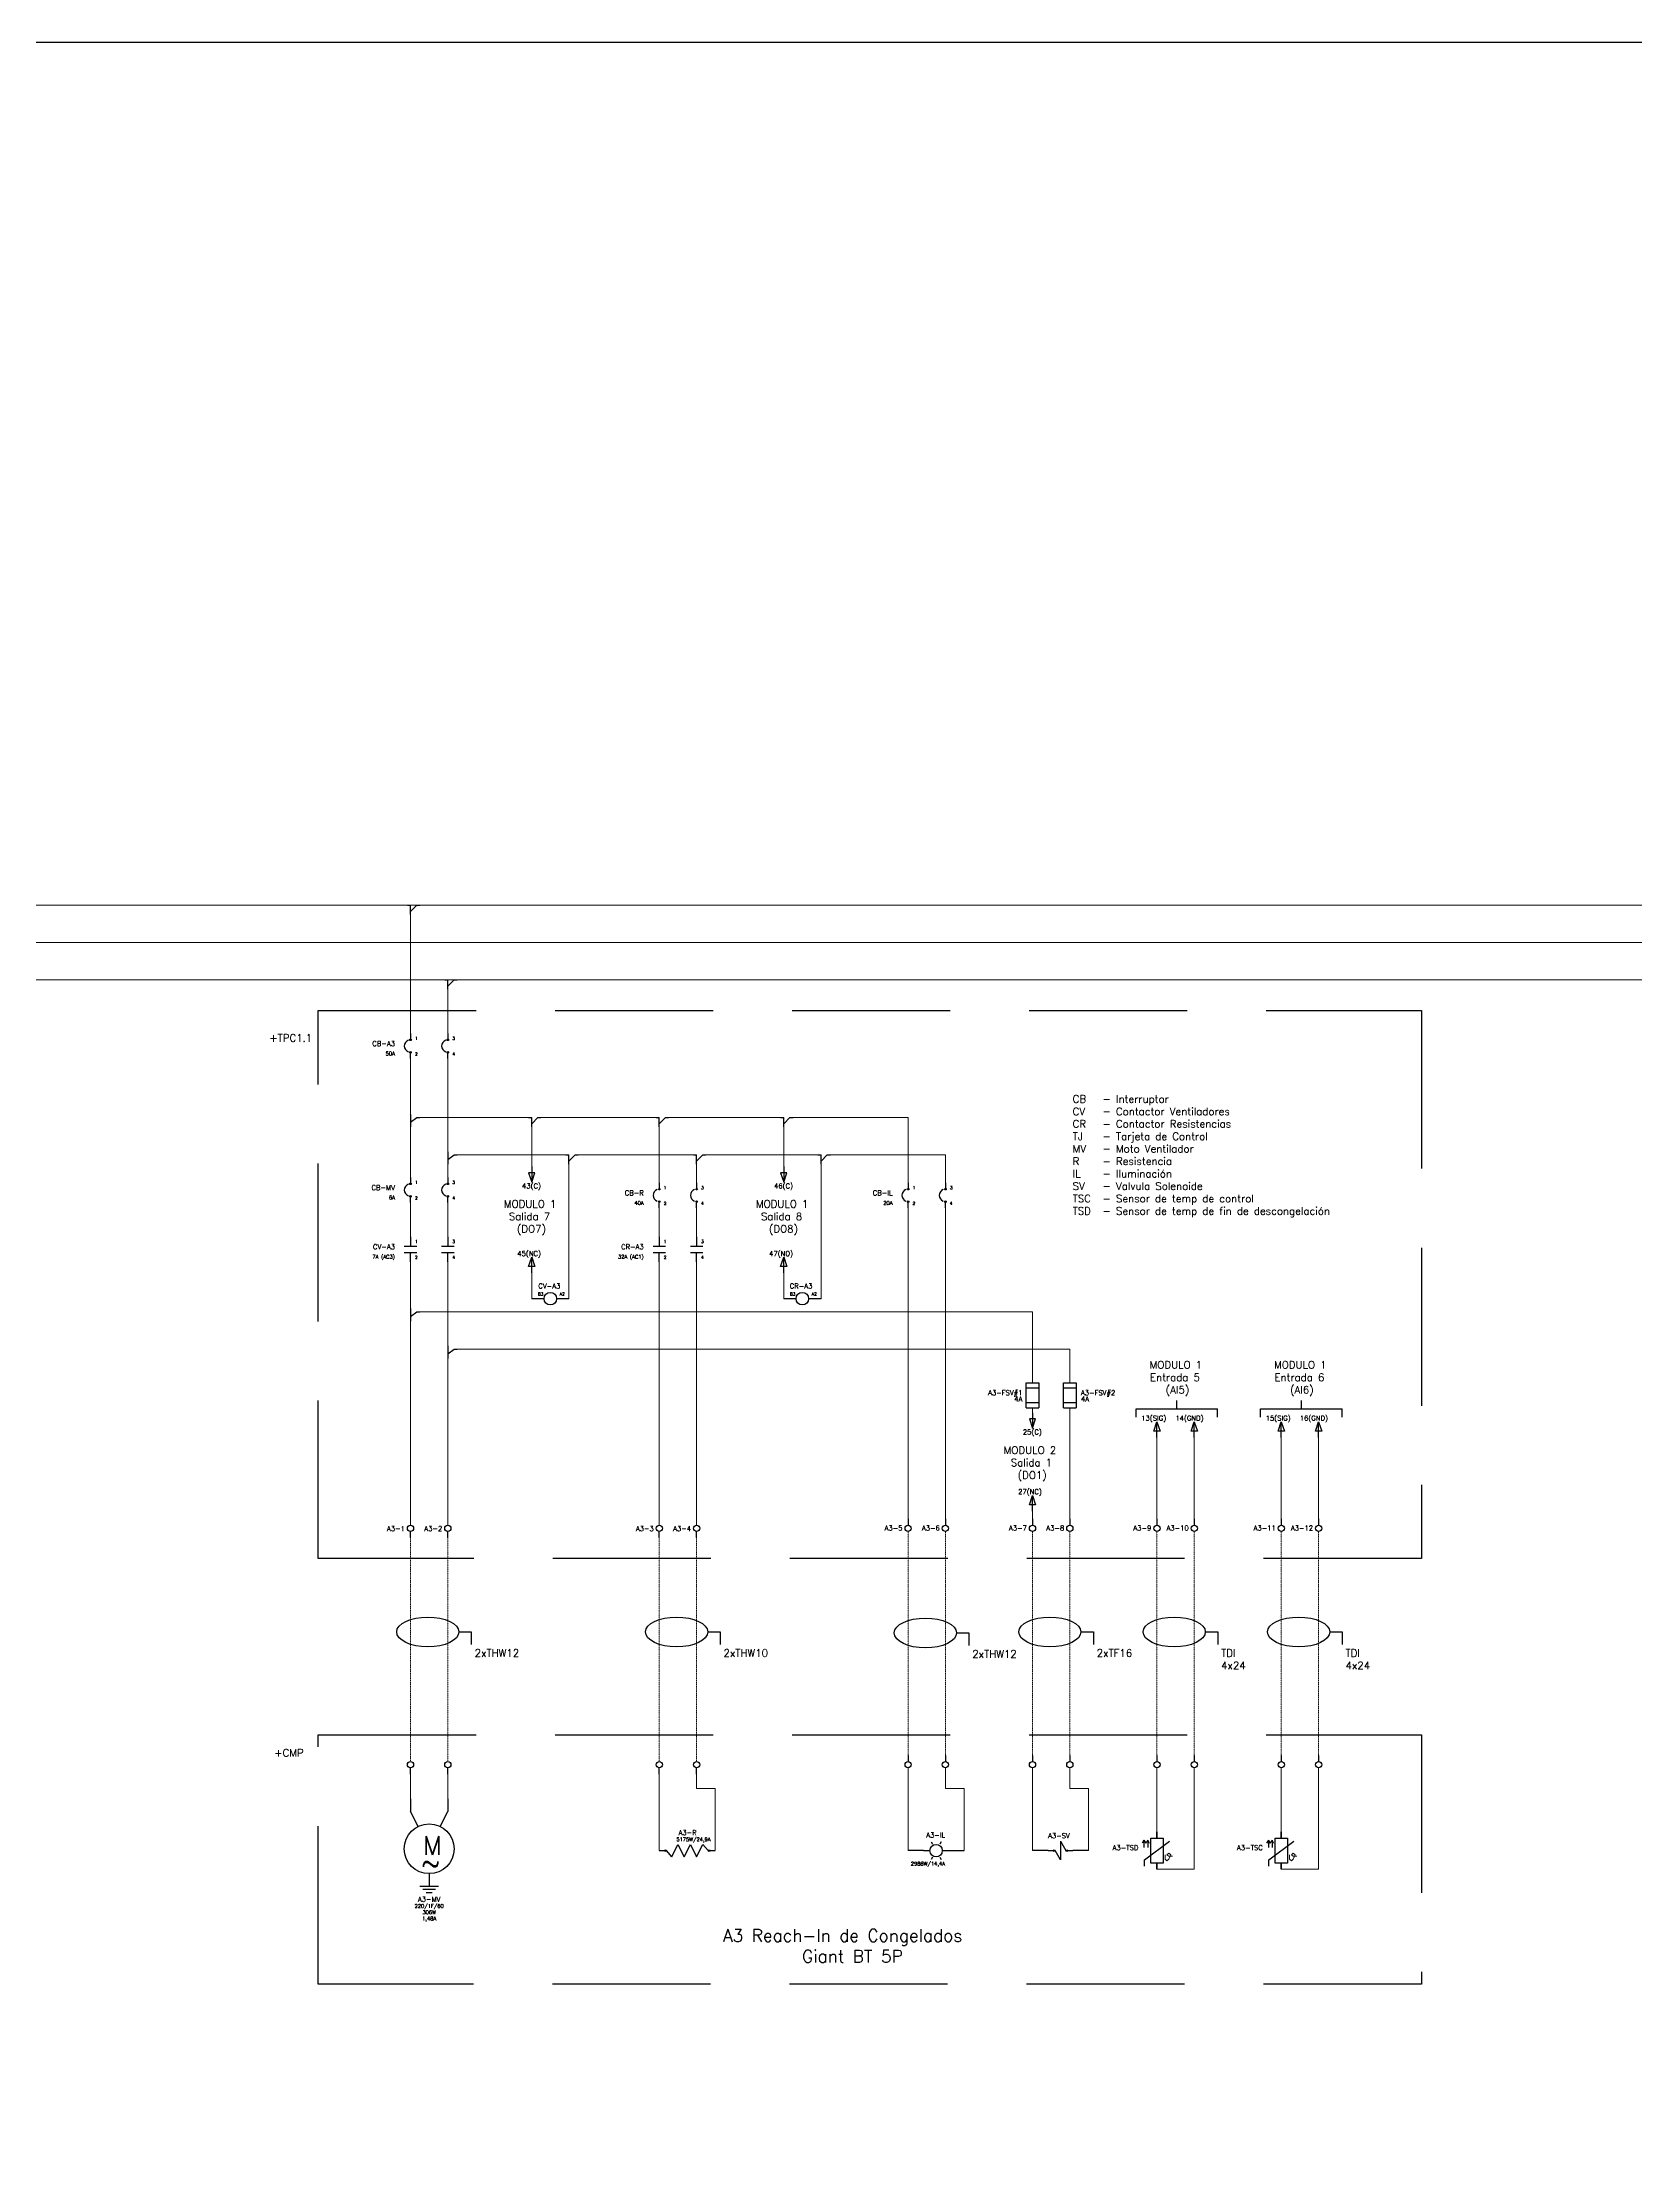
# Model space of a CAD drawing. Header units: inches. Extents: x 75782 to 87231, y -34126 to -18655.
# Drawn here: x 82986 to 84267, y -20349 to -18655 of the extents above; entities that cross this region are included whole.
import ezdxf
from ezdxf.enums import TextEntityAlignment as Align

# ---------------------------------------------------------------- set-up
doc = ezdxf.new("R2010")
doc.units = ezdxf.units.IN
doc.header["$MEASUREMENT"] = 0
doc.linetypes.add('DASHED', pattern=[19.05, 12.7, -6.35])
doc.linetypes.add('EPLANLINE7', pattern=[0])
for name, color, linetype, lineweight in [('A-Cable Belden', 9, 'Continuous', 18), ('A-Cables 220V', 6, 'Continuous', 18), ('SYMBOL', 2, 'Continuous', 25)]:
    doc.layers.add(name, color=color, linetype=linetype, lineweight=lineweight)
doc.layers.add('TEXTOS', color=7, linetype='Continuous')
doc.styles.add('Annotative', font='romans.shx')
doc.styles.get("Standard").update_dxf_attribs({"font": 'ROMANS.SHX'})

# ---------------------------------------------------------------- blocks, each defined once
blk = doc.blocks.new('derivación inferior')
for p, q in [((-2.5, 0), (0, 0)), ((0, -7.5), (0, 0)), ((0, -5), (5, 0)), ((5, 0), (7.5, 0))]:
    blk.add_line(p, q)
blk = doc.blocks.new('2F Breaker')
for p, q in [((0, 0), (0, -4.3)), ((30, 0), (30, -4.3)), ((0, -20), (0, -15.7)), ((30, -20), (30, -15.7))]:
    blk.add_line(p, q)
for centre in [(0, -5), (0, -15), (30, -5), (30, -15)]:
    blk.add_circle(centre, 0.653)
for centre in [(0, -10), (30, -10)]:
    blk.add_arc(centre, 5, 110, 250)
for s, p in [('2', (3.6, -17.7)), ('1', (3.6, -5)), ('3', (33.6, -5)), ('4', (33.6, -17.7))]:
    blk.add_text(s, height=2.5).set_placement(p)
at = {"flags": 4}
for tag, height, p in [('FEATURES', 3, (-12.5, -17.5)), ('NAME', 4, (-12.5, -10))]:
    blk.add_attdef(tag, text='', height=height, dxfattribs=at).set_placement(p, align=Align.RIGHT)
blk = doc.blocks.new('CONT 2F')
for p, q in [((33337.3, 23395.8), (33337.3, 23388.3)), ((33367.3, 23395.8), (33367.3, 23388.3)), ((33332.3, 23388.3), (33342.3, 23388.3)), ((33332.3, 23383.3), (33342.3, 23383.3)), ((33337.3, 23375.8), (33337.3, 23383.3)), ((33362.3, 23388.3), (33372.3, 23388.3)), ((33362.3, 23383.3), (33372.3, 23383.3)), ((33367.3, 23375.8), (33367.3, 23383.3))]:
    blk.add_line(p, q)
for s, p in [('1', (33340.9, 23390.8)), ('3', (33370.9, 23390.8)), ('2', (33340.9, 23378.1)), ('4', (33370.9, 23378.1))]:
    blk.add_text(s, height=2.5).set_placement(p)
at = {"flags": 4}
for tag, height, p in [('NAME', 4, (33324.8, 23385.8)), ('FEATURES', 3, (33324.8, 23378.3))]:
    blk.add_attdef(tag, text='', height=height, dxfattribs=at).set_placement(p, align=Align.RIGHT)
blk = doc.blocks.new('derivación a la derecha')
for p, q in [((0, 2.5), (0, -7.5)), ((0, -3.75), (5, 0)), ((5, 0), (7.5, 0))]:
    blk.add_line(p, q)
blk = doc.blocks.new('Solenoid Coil')
for p, q in [((0, 0), (4.3, 0)), ((10, -7.5), (5.7, 0)), ((10, 7.5), (10, -7.5)), ((10, 7.5), (14.3, 0)), ((15.7, 0), (20, 0))]:
    blk.add_line(p, q)
for centre in [(5, 0), (15, 0)]:
    blk.add_circle(centre, 0.704)
at = {"flags": 4}
for tag, height, p in [('NAME', 4, (17.5, 10)), ('PAGE', 3, (15, -17.5))]:
    blk.add_attdef(tag, text='', height=height, dxfattribs=at).set_placement(p, align=Align.RIGHT)
blk = doc.blocks.new('Temperature sensor')
for p, q in [((-10, -22.5), (10, -7.5)), ((-10, -27.5), (-10, -22.5))]:
    blk.add_line(p, q)
for points in [[(0, 0), (0, 0), (0, -5), (0, -5)], [(-5, -5), (5, -5), (5, -25), (-5, -25)], [(0, -30), (0, -30), (0, -25), (0, -25)]]:
    blk.add_lwpolyline(points, close=True)
at = {"layer": 'SYMBOL', "color": 0, "linetype": 'EPLANLINE7', "lineweight": 25}
for p, q in [((-10.4, -6.5), (-11.9, -8.9)), ((-10.4, -6.5), (-10.4, -12.5)), ((-10.4, -6.5), (-8.9, -8.9)), ((-7.4, -6.5), (-7.4, -12.5))]:
    blk.add_line(p, q, dxfattribs=at)
at = {"layer": 'SYMBOL', "color": 0, "linetype": 'EPLANLINE7', "lineweight": 13}
for p, q in [((-7.4, -6.5), (-8.9, -8.9)), ((-7.4, -6.5), (-5.9, -8.9)), ((-7.4, -12.5), (-7.4, -12.5)), ((-7.4, -12.5), (-7.4, -12.5)), ((6.6, -18.3), (6.6, -21.9)), ((6.6, -21.9), (8.1, -23.1)), ((9.6, -17.1), (8.1, -18.3)), ((8.1, -18.3), (9.6, -19.5)), ((8.1, -23.1), (9.6, -21.9)), ((11.1, -18.3), (9.6, -17.1)), ((9.6, -21.9), (11.1, -18.3)), ((9.6, -19.5), (12.6, -19.5))]:
    blk.add_line(p, q, dxfattribs=at)
at = {"flags": 4}
blk.add_attdef('NAME', text='', height=4, dxfattribs=at).set_placement((-14.8, -14.6), align=Align.RIGHT)
blk = doc.blocks.new('Arrow-down')
for p, q in [((0, 0), (0, -12.5)), ((2.5, -5), (-2.5, -5)), ((-2.5, -5), (0, -12.5)), ((0, -12.5), (2.5, -5))]:
    blk.add_line(p, q)
at = {"flags": 4}
blk.add_attdef('NAME', text='', height=4, dxfattribs=at).set_placement((7.5, -17.5), align=Align.RIGHT)
blk = doc.blocks.new('Arrow-up')
for p, q in [((-2.5, 5), (0, 12.5)), ((2.5, 5), (-2.5, 5)), ((0, 0), (0, 12.5)), ((0, 12.5), (2.5, 5))]:
    blk.add_line(p, q)
at = {"flags": 4}
blk.add_attdef('NAME', text='', height=4, dxfattribs=at).set_placement((7.5, 13.5), align=Align.RIGHT)
blk = doc.blocks.new('Relay Coil')
for p, q in [((5, 0), (0, 0)), ((20, 0), (15, 0))]:
    blk.add_line(p, q)
blk.add_circle((10, 0), 5)
for s, p in [('B3', (0, 2.5)), ('A2', (17.5, 2.5))]:
    blk.add_text(s, height=2.5).set_placement(p)
at = {"flags": 4}
for tag, height, p in [('NAME', 4, (18.1, 8.2)), ('INTENSIDAD', 3, (21, -10)), ('PAGE', 3, (20.6, -15.1))]:
    blk.add_attdef(tag, text='', height=height, dxfattribs=at).set_placement(p, align=Align.RIGHT)
blk = doc.blocks.new('2F motor')
for p, q in [((0, 0), (0, -10)), ((30, 0), (30, -10)), ((6.1, -22.1), (0, -10)), ((23.9, -22.1), (30, -10)), ((15, -60), (15, -70)), ((7.5, -70), (22.5, -70)), ((10, -72.5), (20, -72.5)), ((12.5, -75), (17.5, -75))]:
    blk.add_line(p, q)
blk.add_circle((15, -40), 20)
blk.add_text('M', height=15).set_placement((10, -45))
at = {"insert": (8.6, -43.8), "char_height": 15, "width": 78.304, "attachment_point": 1}
blk.add_mtext('{\\Fsimplex|c0;~}', dxfattribs=at)
at = {"flags": 4}
for tag, height, p in [('VOLTAJE', 3, (15, -87.5)), ('NAME', 4, (15, -82.5)), ('CURRENT', 3, (15, -97.5)), ('HP', 3, (15, -92.5))]:
    blk.add_attdef(tag, text='', height=height, dxfattribs=at).set_placement(p, align=Align.CENTER)
blk = doc.blocks.new('Heater')
for p, q in [((0, 0), (4.3, 0)), ((10, -5), (5.7, 0)), ((10, -5), (15, 5)), ((15, 5), (20, -5)), ((20, -5), (25, 5)), ((25, 5), (30, -5)), ((30, -5), (35, 5)), ((35, 5), (39.3, 0)), ((40.7, 0), (45, 0))]:
    blk.add_line(p, q)
for centre in [(5, 0), (40, 0)]:
    blk.add_circle(centre, 0.704)
at = {"flags": 4}
for tag, height, p in [('NAME', 4, (30, 12.5)), ('DATA', 3, (27.5, 7.5))]:
    blk.add_attdef(tag, text='', height=height, dxfattribs=at).set_placement(p, align=Align.RIGHT)
blk = doc.blocks.new('Fusible')
at = {"color": 0, "ltscale": 0.1}
for p, q in [((45791, 2917.9), (45791, 2937.9)), ((45791, 2937.9), (45801, 2937.9)), ((45791, 2933.9), (45801, 2933.9)), ((45801, 2937.9), (45801, 2917.9)), ((45801, 2921.9), (45791, 2921.9)), ((45791, 2917.9), (45801, 2917.9))]:
    blk.add_line(p, q, dxfattribs=at)
at = {"flags": 4}
for p in [(45787.9, 2927.9), (45787.9, 2922.9)]:
    blk.add_attdef('NAME', text='', height=4, dxfattribs=at).set_placement(p, align=Align.RIGHT)
blk = doc.blocks.new('fusible1')
at = {"color": 0, "ltscale": 0.1}
for p, q in [((45821, 2917.9), (45821, 2937.9)), ((45821, 2937.9), (45831, 2937.9)), ((45821, 2933.9), (45831, 2933.9)), ((45831, 2937.9), (45831, 2917.9)), ((45831, 2921.9), (45821, 2921.9)), ((45821, 2917.9), (45831, 2917.9))]:
    blk.add_line(p, q, dxfattribs=at)
at = {"flags": 4}
for p in [(45834.9, 2927.9), (45834.9, 2922.9)]:
    blk.add_attdef('NAME', p, '', height=4, dxfattribs=at)
blk = doc.blocks.new('Pilot Light')
for p, q in [((-10, 0), (-5, 0)), ((-4.1, 7.1), (-3, 5.2)), ((4.1, 7.1), (3, 5.2)), ((5, 0), (10, 0)), ((-3, -5.2), (-4.1, -7.1)), ((3, -5.2), (4.1, -7.1))]:
    blk.add_line(p, q)
blk.add_circle((0, 0), 5)
at = {"flags": 4}
for tag, height, p in [('NAME', 4, (7.4, 10.4)), ('COLOR', 3, (7.2, -12.1))]:
    blk.add_attdef(tag, text='', height=height, dxfattribs=at).set_placement(p, align=Align.RIGHT)
blk = doc.blocks.new('Borne - abajo')
blk.add_line((0, 0), (0, 5))
blk.add_circle((0, 7.5), 2.5)
at = {"flags": 4}
blk.add_attdef('NAME', text='', height=4, dxfattribs=at).set_placement((-4.4, 5.3), align=Align.RIGHT)
blk.add_attdef('#', (4.6, 5.9), '', height=3, dxfattribs=at)
blk = doc.blocks.new('Borne - arriba')
blk.add_line((0, 0), (0, -5))
blk.add_circle((0, -7.5), 2.5)
at = {"flags": 4}
blk.add_attdef('NAME', text='', height=4, dxfattribs=at).set_placement((-4.4, -9.3), align=Align.RIGHT)
blk.add_attdef('#', (4.6, -8.9), '', height=3, dxfattribs=at)

msp = doc.modelspace()

# ---------------------------------------------------------------- linework, layer by layer
for p, q in [((83384.6, -19664.9), (83379.6, -19664.9)), ((83409.6, -19664.9), (83404.6, -19664.9)), ((83587.2, -19664.9), (83582.2, -19664.9)), ((83612.2, -19664.9), (83607.2, -19664.9)), ((83682.2, -20031.9), (83682.2, -20036.9)), ((83712.2, -20031.9), (83712.2, -20036.9)), ((83782.2, -20031.9), (83782.2, -20036.9)), ((83812.2, -20031.9), (83812.2, -20036.9)), ((83882.2, -20031.9), (83882.2, -20036.9)), ((83912.2, -20031.9), (83912.2, -20036.9)), ((83982.2, -20031.9), (83982.2, -20036.9)), ((84012.2, -20031.9), (84012.2, -20036.9)), ((83282.2, -20046.9), (83282.2, -20041.9)), ((83312.2, -20046.9), (83312.2, -20041.9)), ((83482.2, -20046.9), (83482.2, -20041.9)), ((83512.2, -20046.9), (83512.2, -20041.9)), ((83694.7, -20108.4), (83682.2, -20108.4)), ((83714.7, -20108.4), (83727.2, -20108.4)), ((83794.7, -20108.4), (83782.2, -20108.4)), ((83827.2, -20108.4), (83814.7, -20108.4))]:
    msp.add_line(p, q)
at = {"ltscale": 0.1}
for p, q in [((83898.3, -19753.5), (83898.3, -19746.7)), ((83998.3, -19753.5), (83998.3, -19746.7)), ((83865.5, -19760.2), (83865.5, -19753.5)), ((83865.5, -19753.5), (83931, -19753.5)), ((83931, -19760.2), (83931, -19753.5)), ((83965.5, -19760.2), (83965.5, -19753.5)), ((83965.5, -19753.5), (84031, -19753.5)), ((84031, -19760.2), (84031, -19753.5)), ((83321.1, -19932.7), (83331.1, -19932.7)), ((83331.1, -19932.7), (83331.1, -19942.7)), ((83521.1, -19932.7), (83531.1, -19932.7)), ((83531.1, -19932.7), (83531.1, -19942.7)), ((83721.1, -19933.5), (83731.1, -19933.5)), ((83731.1, -19933.5), (83731.1, -19943.5)), ((83821.1, -19932.7), (83831.1, -19932.7)), ((83831.1, -19932.7), (83831.1, -19942.7)), ((83921.1, -19932.7), (83931.1, -19932.7)), ((83931.1, -19932.7), (83931.1, -19942.7)), ((84021.1, -19932.7), (84031.1, -19932.7)), ((84031.1, -19932.7), (84031.1, -19942.7))]:
    msp.add_line(p, q, dxfattribs=at)
msp.add_lwpolyline([(75782.1, -18655.2), (87231.1, -18655.2), (87231.1, -24628.5), (75782.1, -24628.5)], close=True, dxfattribs=at)
msp.add_lwpolyline([(75782.1, -18655.2), (87231.1, -18655.2), (87231.1, -24628.5), (75782.1, -24628.5)], close=True, dxfattribs=at)
at = {"linetype": 'DASHED', "ltscale": 10}
for points in [[(83208.1, -19433.4), (84095, -19433.4), (84095, -19873.7), (83208.1, -19873.7)], [(83207.9, -20015.3), (84094.8, -20015.3), (84094.8, -20215.6), (83207.9, -20215.6)]]:
    msp.add_lwpolyline(points, close=True, dxfattribs=at)
for centre in [(83282.2, -20039.4), (83312.2, -20039.4), (83482.2, -20039.4), (83512.2, -20039.4), (83682.2, -20039.4), (83712.2, -20039.4), (83782.2, -20039.4), (83812.2, -20039.4), (83882.2, -20039.4), (83912.2, -20039.4), (83982.2, -20039.4), (84012.2, -20039.4)]:
    msp.add_circle(centre, 2.5)
at = {"ltscale": 0.1}
for centre in [(83296.1, -19932.7), (83496.1, -19932.7), (83696.1, -19933.5), (83796.1, -19932.7), (83896.1, -19932.7), (83996.1, -19932.7)]:
    msp.add_ellipse(centre, major_axis=(-25, 0), ratio=0.48, dxfattribs=at)
at = {"layer": 'A-Cable Belden'}
for p, q in [((83882.2, -19846.9), (83882.2, -19776.4)), ((83912.2, -19776.4), (83912.2, -19846.9)), ((83982.2, -19846.9), (83982.2, -19776.4)), ((84012.2, -19776.4), (84012.2, -19846.9)), ((83882.2, -20093.4), (83882.2, -20041.9)), ((83912.2, -20041.9), (83912.2, -20123.4)), ((83982.2, -20095.9), (83982.2, -20041.9)), ((84012.2, -20041.9), (84012.2, -20123.4)), ((83912.2, -20123.4), (83882.2, -20123.4)), ((84012.2, -20123.4), (83982.2, -20123.4))]:
    msp.add_line(p, q, dxfattribs=at)
at = {"layer": 'A-Cable Belden', "linetype": 'DASHED', "ltscale": 0.01}
for p, q in [((83882.2, -19851.9), (83882.2, -20031.9)), ((83912.2, -19851.9), (83912.2, -20031.9)), ((83982.2, -19851.9), (83982.2, -20031.9)), ((84012.2, -19851.9), (84012.2, -20031.9))]:
    msp.add_line(p, q, dxfattribs=at)
at = {"layer": 'A-Cables 220V'}
for p, q in [((79583.7, -19348.8), (86791.7, -19348.8)), ((83282.2, -19451.9), (83282.2, -19351.8)), ((79613.7, -19378.8), (86791.7, -19378.8)), ((79643.7, -19408.8), (86791.7, -19408.8)), ((83312.2, -19451.9), (83312.2, -19408.8)), ((83282.2, -19471.9), (83282.2, -19567.6)), ((83312.2, -19471.9), (83312.2, -19571.9)), ((83289.7, -19519.4), (83377.1, -19519.4)), ((83379.6, -19526.9), (83379.6, -19558.8)), ((83387.1, -19519.4), (83479.7, -19519.4)), ((83482.2, -19571.9), (83482.2, -19519.4)), ((83487.2, -19519.4), (83582.2, -19519.4)), ((83582.2, -19519.4), (83582.2, -19558.8)), ((83587.2, -19519.4), (83682.2, -19519.4)), ((83682.2, -19519.4), (83682.2, -19572)), ((83319.7, -19549.4), (83407.1, -19549.4)), ((83409.6, -19556.9), (83409.6, -19664.9)), ((83417.1, -19549.4), (83509.7, -19549.4)), ((83512.2, -19571.9), (83512.2, -19549.4)), ((83517.2, -19549.4), (83612.2, -19549.4)), ((83612.2, -19556.9), (83612.2, -19664.9)), ((83617.2, -19549.4), (83712.2, -19549.4)), ((83712.2, -19549.4), (83712.2, -19571.9)), ((83282.2, -19587.6), (83282.2, -19615.2)), ((83312.2, -19587.6), (83312.2, -19615.2)), ((83482.2, -19591.9), (83482.2, -19615.2)), ((83512.2, -19591.9), (83512.2, -19615.2)), ((83682.2, -19591.9), (83682.2, -19846.9)), ((83712.2, -19591.9), (83712.2, -19846.9)), ((83282.2, -19635.2), (83282.2, -19738.2)), ((83312.2, -19635.2), (83312.2, -19738.2)), ((83379.6, -19644.1), (83379.6, -19664.9)), ((83482.2, -19635.2), (83482.2, -19846.9)), ((83512.2, -19635.2), (83512.2, -19846.9)), ((83582.2, -19644.1), (83582.2, -19664.9)), ((83289.7, -19675.4), (83782.2, -19675.4)), ((83782.2, -19675.4), (83782.2, -19732.5)), ((83319.7, -19705.4), (83812.2, -19705.4)), ((83812.2, -19705.4), (83812.2, -19732.5)), ((83282.2, -19738.2), (83282.2, -19846.9)), ((83312.2, -19738.2), (83312.2, -19846.9)), ((83782.2, -19752.5), (83782.2, -19757.9)), ((83812.2, -19752.5), (83812.2, -19846.9)), ((83782.2, -19835.5), (83782.2, -19841.9)), ((83282.2, -20041.9), (83282.2, -20066.9)), ((83312.2, -20041.9), (83312.2, -20066.9)), ((83482.2, -20041.9), (83482.2, -20108.4)), ((83512.2, -20041.9), (83512.2, -20058.4)), ((83682.2, -20041.9), (83682.2, -20108.4)), ((83712.2, -20041.9), (83712.2, -20058.4)), ((83782.2, -20041.9), (83782.2, -20108.4)), ((83812.2, -20041.9), (83812.2, -20058.4)), ((83527.2, -20058.4), (83512.2, -20058.4)), ((83527.2, -20108.4), (83527.2, -20058.4)), ((83727.2, -20058.4), (83712.2, -20058.4)), ((83727.2, -20108.4), (83727.2, -20058.4)), ((83827.2, -20058.4), (83812.2, -20058.4)), ((83827.2, -20108.4), (83827.2, -20058.4))]:
    msp.add_line(p, q, dxfattribs=at)
at = {"layer": 'A-Cables 220V', "linetype": 'DASHED', "ltscale": 0.01}
for p, q in [((83782.2, -19841.9), (83782.2, -19846.9)), ((83282.2, -19851.9), (83282.2, -20036.9)), ((83312.2, -19851.9), (83312.2, -20036.9)), ((83482.2, -19851.9), (83482.2, -20036.9)), ((83512.2, -19851.9), (83512.2, -20036.9)), ((83682.2, -19851.9), (83682.2, -20031.9)), ((83712.2, -19851.9), (83712.2, -20031.9)), ((83782.2, -19851.9), (83782.2, -20031.9)), ((83812.2, -19851.9), (83812.2, -20031.9))]:
    msp.add_line(p, q, dxfattribs=at)

# ---------------------------------------------------------------- block references
for name, p in [('derivación inferior', (83282.2, -19348.8)), ('derivación inferior', (83282.2, -19348.8)), ('derivación inferior', (83312.2, -19408.8)), ('derivación inferior', (83312.2, -19408.8)), ('derivación a la derecha', (83282.2, -19519.4)), ('derivación inferior', (83379.6, -19519.4)), ('derivación inferior', (83482.2, -19519.4)), ('derivación inferior', (83582.2, -19519.4)), ('derivación a la derecha', (83312.2, -19549.4)), ('derivación inferior', (83409.6, -19549.4)), ('derivación inferior', (83512.2, -19549.4)), ('derivación inferior', (83612.2, -19549.4)), ('derivación a la derecha', (83282.2, -19675.4)), ('derivación a la derecha', (83312.2, -19705.4))]:
    msp.add_blockref(name, p)
ref = msp.add_blockref('2F Breaker', (83282.2, -19451.9))
ref.add_attrib('NAME', 'CB-A3', dxfattribs={"height": 4}).set_placement((83269.7, -19461.9), align=Align.RIGHT)
ref.add_attrib('FEATURES', '50A', dxfattribs={"height": 3}).set_placement((83269.7, -19469.4), align=Align.RIGHT)
ref = msp.add_blockref('Arrow-down', (83379.6, -19558.8))
ref.add_attrib('NAME', '43(C)', dxfattribs={"height": 4}).set_placement((83387.1, -19576.3), align=Align.RIGHT)
ref = msp.add_blockref('Arrow-down', (83582.2, -19558.8))
ref.add_attrib('NAME', '46(C)', dxfattribs={"height": 4}).set_placement((83589.7, -19576.3), align=Align.RIGHT)
ref = msp.add_blockref('2F Breaker', (83282.2, -19567.6))
ref.add_attrib('NAME', 'CB-MV', dxfattribs={"height": 4}).set_placement((83269.7, -19577.6), align=Align.RIGHT)
ref.add_attrib('FEATURES', '6A', dxfattribs={"height": 3}).set_placement((83269.7, -19585.1), align=Align.RIGHT)
ref = msp.add_blockref('2F Breaker', (83482.2, -19571.9))
ref.add_attrib('NAME', 'CB-R', dxfattribs={"height": 4}).set_placement((83469.7, -19581.9), align=Align.RIGHT)
ref.add_attrib('FEATURES', '40A', dxfattribs={"height": 3}).set_placement((83469.7, -19589.4), align=Align.RIGHT)
ref = msp.add_blockref('2F Breaker', (83682.2, -19571.9))
ref.add_attrib('NAME', 'CB-IL', dxfattribs={"height": 4}).set_placement((83669.7, -19581.9), align=Align.RIGHT)
ref.add_attrib('FEATURES', '20A', dxfattribs={"height": 3}).set_placement((83669.7, -19589.4), align=Align.RIGHT)
ref = msp.add_blockref('CONT 2F', (49944.9, -43011))
ref.add_attrib('NAME', 'CV-A3', dxfattribs={"height": 4}).set_placement((83269.7, -19625.2), align=Align.RIGHT)
ref.add_attrib('FEATURES', '7A (AC3)', dxfattribs={"height": 3}).set_placement((83269.7, -19632.7), align=Align.RIGHT)
ref = msp.add_blockref('Arrow-up', (83379.6, -19644.1))
ref.add_attrib('NAME', '45(NC)', dxfattribs={"height": 4}).set_placement((83387.1, -19630.6), align=Align.RIGHT)
ref = msp.add_blockref('CONT 2F', (50144.9, -43011))
ref.add_attrib('NAME', 'CR-A3', dxfattribs={"height": 4}).set_placement((83469.7, -19625.2), align=Align.RIGHT)
ref.add_attrib('FEATURES', '32A (AC1)', dxfattribs={"height": 3}).set_placement((83469.7, -19632.7), align=Align.RIGHT)
ref = msp.add_blockref('Arrow-up', (83582.2, -19644.1))
ref.add_attrib('NAME', '47(NO)', dxfattribs={"height": 4}).set_placement((83589.7, -19630.6), align=Align.RIGHT)
ref = msp.add_blockref('Relay Coil', (83384.6, -19664.9))
ref.add_attrib('NAME', 'CV-A3', dxfattribs={"height": 4}).set_placement((83402.6, -19656.7), align=Align.RIGHT)
ref = msp.add_blockref('Relay Coil', (83587.2, -19664.9))
ref.add_attrib('NAME', 'CR-A3', dxfattribs={"height": 4}).set_placement((83605.2, -19656.7), align=Align.RIGHT)
ref = msp.add_blockref('Fusible', (37986.2, -22670.4))
ref.add_attrib('NAME', 'A3-FSV#1', dxfattribs={"height": 4}).set_placement((83774.1, -19742.5), align=Align.RIGHT)
ref.add_attrib('NAME', '4A', dxfattribs={"height": 4}).set_placement((83774.1, -19747.5), align=Align.RIGHT)
ref = msp.add_blockref('fusible1', (37986.2, -22670.4))
ref.add_attrib('NAME', 'A3-FSV#2', (83821.1, -19742.5), dxfattribs={"height": 4})
ref.add_attrib('NAME', '4A', (83821.1, -19747.5), dxfattribs={"height": 4})
ref = msp.add_blockref('Arrow-down', (83782.2, -19756.5))
ref.add_attrib('NAME', '25(C)', dxfattribs={"height": 4}).set_placement((83789.7, -19774), align=Align.RIGHT)
ref = msp.add_blockref('Arrow-up', (83882.2, -19776.4))
ref.add_attrib('NAME', '13(SIG)', dxfattribs={"height": 4}).set_placement((83889.7, -19762.9), align=Align.RIGHT)
ref = msp.add_blockref('Arrow-up', (83912.2, -19776.4))
ref.add_attrib('NAME', '14(GND)', dxfattribs={"height": 4}).set_placement((83919.7, -19762.9), align=Align.RIGHT)
ref = msp.add_blockref('Arrow-up', (83982.2, -19776.4))
ref.add_attrib('NAME', '15(SIG)', dxfattribs={"height": 4}).set_placement((83989.7, -19762.9), align=Align.RIGHT)
ref = msp.add_blockref('Arrow-up', (84012.2, -19776.4))
ref.add_attrib('NAME', '16(GND)', dxfattribs={"height": 4}).set_placement((84019.7, -19762.9), align=Align.RIGHT)
ref = msp.add_blockref('Arrow-up', (83782.2, -19835.5))
ref.add_attrib('NAME', '27(NC)', dxfattribs={"height": 4}).set_placement((83789.7, -19822), align=Align.RIGHT)
ref = msp.add_blockref('Borne - abajo', (83282.2, -19856.9))
ref.add_attrib('NAME', 'A3-1', dxfattribs={"height": 4}).set_placement((83277.7, -19851.6), align=Align.RIGHT)
ref = msp.add_blockref('Borne - abajo', (83312.2, -19856.9))
ref.add_attrib('NAME', 'A3-2', dxfattribs={"height": 4}).set_placement((83307.7, -19851.6), align=Align.RIGHT)
ref = msp.add_blockref('Borne - abajo', (83482.2, -19856.9))
ref.add_attrib('NAME', 'A3-3', dxfattribs={"height": 4}).set_placement((83477.7, -19851.6), align=Align.RIGHT)
ref = msp.add_blockref('Borne - abajo', (83512.2, -19856.9))
ref.add_attrib('NAME', 'A3-4', dxfattribs={"height": 4}).set_placement((83507.7, -19851.6), align=Align.RIGHT)
ref = msp.add_blockref('Borne - arriba', (83682.2, -19841.9))
ref.add_attrib('NAME', 'A3-5', dxfattribs={"height": 4}).set_placement((83677.7, -19851.2), align=Align.RIGHT)
ref = msp.add_blockref('Borne - arriba', (83712.2, -19841.9))
ref.add_attrib('NAME', 'A3-6', dxfattribs={"height": 4}).set_placement((83707.7, -19851.2), align=Align.RIGHT)
ref = msp.add_blockref('Borne - arriba', (83782.2, -19841.9))
ref.add_attrib('NAME', 'A3-7', dxfattribs={"height": 4}).set_placement((83777.7, -19851.2), align=Align.RIGHT)
ref = msp.add_blockref('Borne - arriba', (83812.2, -19841.9))
ref.add_attrib('NAME', 'A3-8', dxfattribs={"height": 4}).set_placement((83807.7, -19851.2), align=Align.RIGHT)
ref = msp.add_blockref('Borne - arriba', (83882.2, -19841.9))
ref.add_attrib('NAME', 'A3-9', dxfattribs={"height": 4}).set_placement((83877.7, -19851.2), align=Align.RIGHT)
ref = msp.add_blockref('Borne - arriba', (83912.2, -19841.9))
ref.add_attrib('NAME', 'A3-10', dxfattribs={"height": 4}).set_placement((83907.7, -19851.2), align=Align.RIGHT)
ref = msp.add_blockref('Borne - arriba', (83982.2, -19841.9))
ref.add_attrib('NAME', 'A3-11', dxfattribs={"height": 4}).set_placement((83977.7, -19851.2), align=Align.RIGHT)
ref = msp.add_blockref('Borne - arriba', (84012.2, -19841.9))
ref.add_attrib('NAME', 'A3-12', dxfattribs={"height": 4}).set_placement((84007.7, -19851.2), align=Align.RIGHT)
ref = msp.add_blockref('2F motor', (83282.2, -20066.9))
ref.add_attrib('CURRENT', '1,48A', dxfattribs={"height": 3}).set_placement((83297.2, -20164.4), align=Align.CENTER)
ref.add_attrib('HP', '306W', dxfattribs={"height": 3}).set_placement((83297.2, -20159.4), align=Align.CENTER)
ref.add_attrib('VOLTAJE', '220/1F/60', dxfattribs={"height": 3}).set_placement((83297.2, -20154.4), align=Align.CENTER)
ref.add_attrib('NAME', 'A3-MV', dxfattribs={"height": 4}).set_placement((83297.2, -20149.4), align=Align.CENTER)
ref = msp.add_blockref('Heater', (83482.2, -20108.4))
ref.add_attrib('NAME', 'A3-R', dxfattribs={"height": 4}).set_placement((83512.2, -20095.9), align=Align.RIGHT)
ref.add_attrib('DATA', '5175W/24,9A', dxfattribs={"height": 3}).set_placement((83509.7, -20100.9), align=Align.CENTER)
ref = msp.add_blockref('Pilot Light', (83704.7, -20108.4))
ref.add_attrib('NAME', 'A3-IL', dxfattribs={"height": 4}).set_placement((83712, -20097.9), align=Align.RIGHT)
ref.add_attrib('COLOR', '2988W/14,4A', dxfattribs={"height": 3}).set_placement((83711.9, -20120.4), align=Align.RIGHT)
ref = msp.add_blockref('Solenoid Coil', (83794.7, -20108.4))
ref.add_attrib('NAME', 'A3-SV', dxfattribs={"height": 4}).set_placement((83812.2, -20098.4), align=Align.RIGHT)
ref = msp.add_blockref('Temperature sensor', (83882.2, -20093.4))
ref.add_attrib('NAME', 'A3-TSD', dxfattribs={"height": 4}).set_placement((83867.3, -20108), align=Align.RIGHT)
ref = msp.add_blockref('Temperature sensor', (83982.2, -20093.4))
ref.add_attrib('NAME', 'A3-TSC', dxfattribs={"height": 4}).set_placement((83967.3, -20108), align=Align.RIGHT)

# ---------------------------------------------------------------- texts
at = {"insert": (83733.8, -19947.4), "char_height": 6, "attachment_point": 1, "style": 'Annotative'}
msp.add_mtext_dynamic_manual_height_columns('2xTHW12', width=128.511, gutter_width=1250, heights=[0], dxfattribs=at)
at = {"layer": 'TEXTOS', "char_height": 6, "attachment_point": 1}
for s, width, insert in [('+TPC1.1', 26.886, (83168.7, -19452.4)), ('CB^I- Interruptor\\PCV^I- Contactor Ventiladores\\PCR^I- Contactor Resistencias\\PTJ^I- Tarjeta de Control\\PMV^I- Moto Ventilador\\PR^I- Resistencia\\PIL^I- Iluminación\\PSV^I- Valvula Solenoide\\PTSC^I- Sensor de temp de control\\PTSD^I- Sensor de temp de fin de descongelación', 252.141, (83814.5, -19501.4)), ('\\pi103.78;MODULO 1\\P\\pi107.78;Salida 7\\P\\pi114.21;(DO7)', 252.141, (83253.5, -19585.8)), ('\\pi103.78;MODULO 1\\P\\pi107.78;Salida 8\\P\\pi114.21;(DO8)', 252.141, (83456.1, -19585.8)), ('\\pi103.78;MODULO 1\\P\\pi104.07;Entrada 5\\P\\pi116.64;(AI5)', 252.141, (83772.6, -19715.1)), ('\\pi103.78;MODULO 1\\P\\pi104.07;Entrada 6\\P\\pi116.64;(AI6)', 252.141, (83872.6, -19715.1)), ('\\pi102.93;MODULO 2\\P\\pi108.64;Salida 1\\P\\pi114.21;(DO1)', 252.141, (83656.1, -19783.6)), ('2xTHW12', 128.511, (83333.8, -19946.6)), ('2xTHW10', 128.511, (83533.8, -19946.6)), ('2xTF16', 128.511, (83833.8, -19946.6)), ('TDI\\P4x24', 128.511, (83933.8, -19946.6)), ('TDI\\P4x24', 128.511, (84033.8, -19946.6)), ('+CMP', 26.886, (83172.7, -20026.8))]:
    msp.add_mtext_dynamic_manual_height_columns(s, width=width, gutter_width=1250, heights=[0], dxfattribs=dict(at, insert=insert))
at = {"layer": 'TEXTOS', "linetype": 'DASHED', "ltscale": 0.1, "insert": (83266.7, -20171.6), "char_height": 10, "attachment_point": 1}
msp.add_mtext_dynamic_manual_height_columns('\\pi266.68;A3 Reach-In de Congelados\\P\\pi330.25;Giant BT 5P', width=752.403, gutter_width=1250, heights=[0], dxfattribs=at)

doc.saveas('drawing.dxf')
